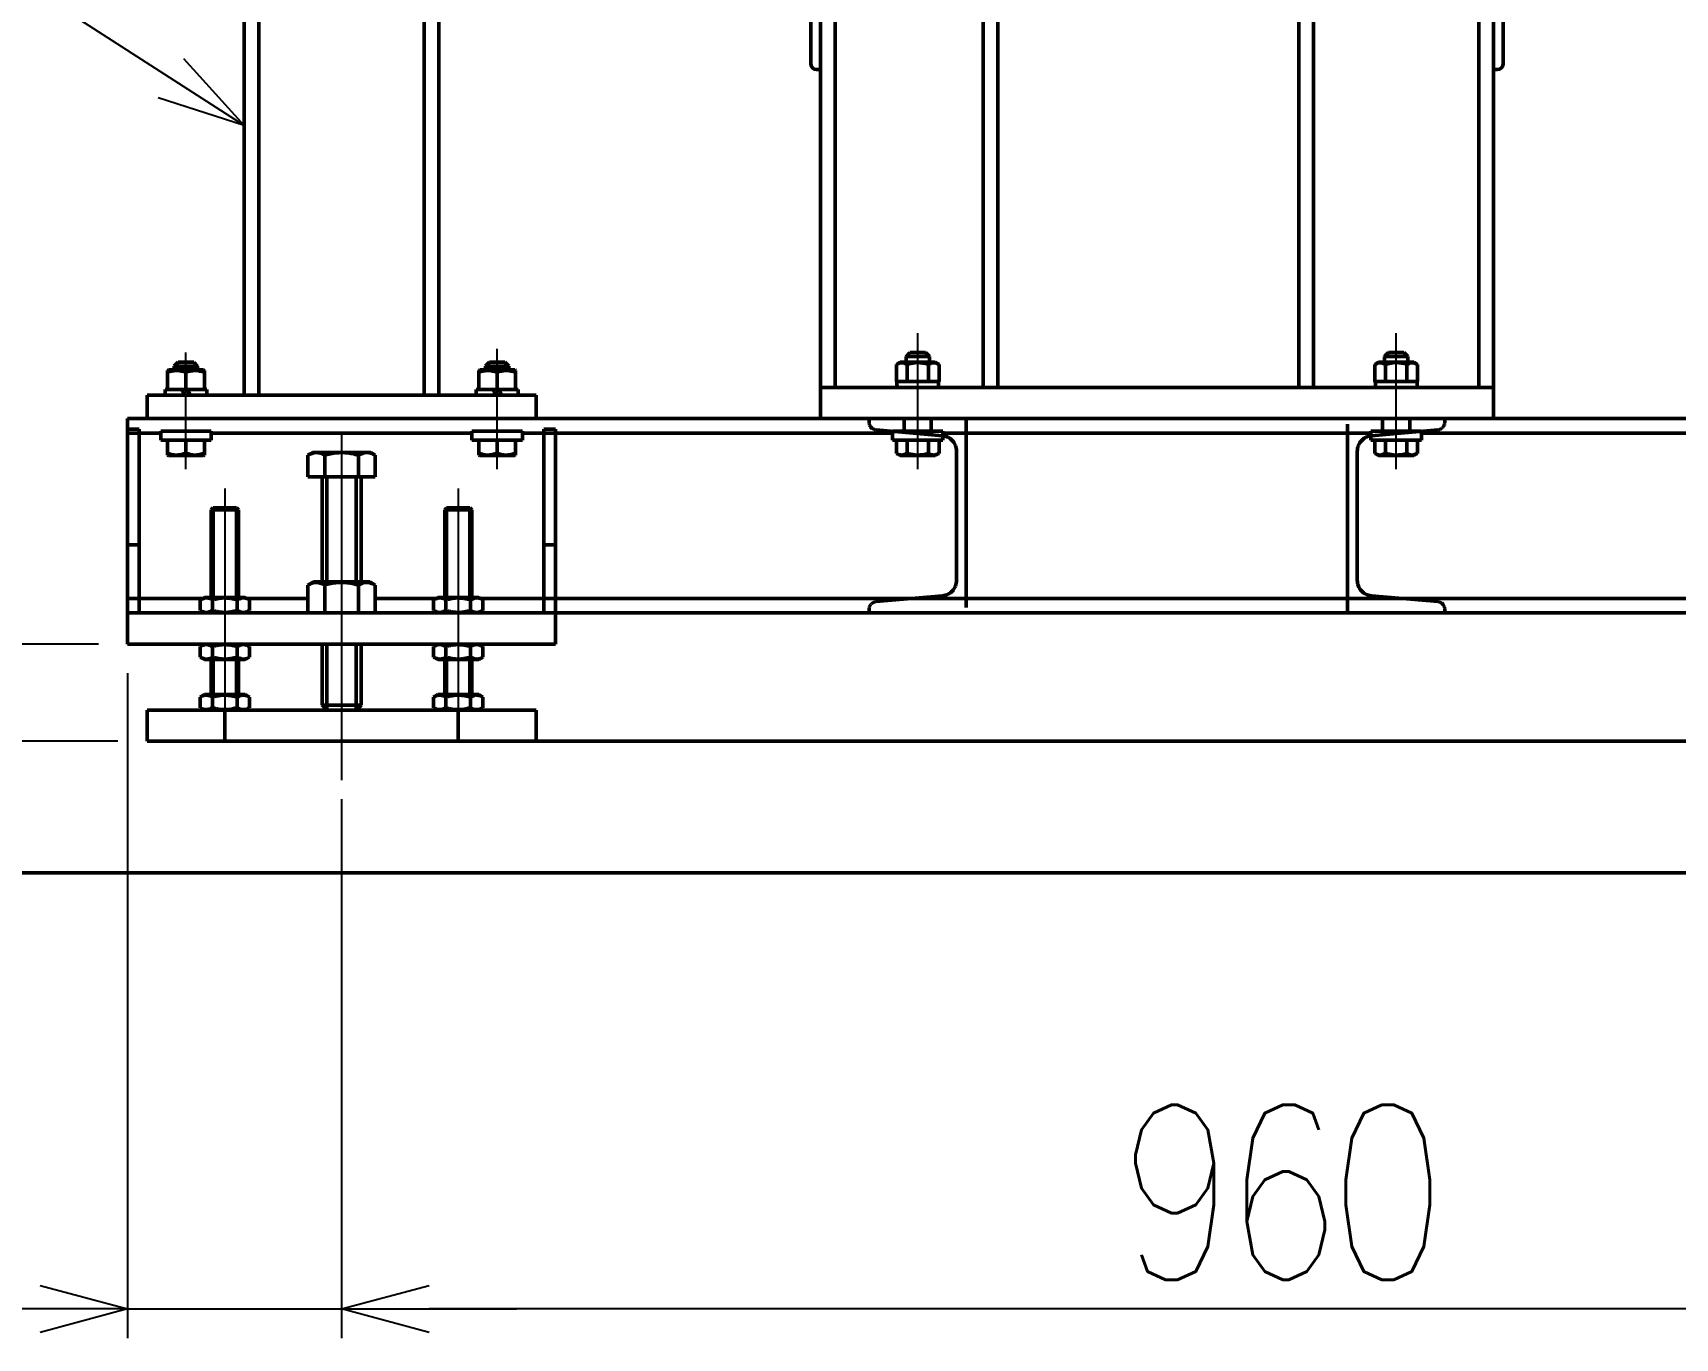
# Model space of a CAD drawing. Header units: millimetres. Extents: x -993 to 13147, y -7260 to 4342.
# Drawn here: x -49 to 796, y -357 to 314 of the extents above; entities that cross this region are included whole.
import ezdxf

# ---------------------------------------------------------------- set-up
doc = ezdxf.new("R2010")
doc.units = ezdxf.units.MM
doc.header["$LTSCALE"] = 7.649257
doc.linetypes.add('CENTER', pattern=[50.8, 31.75, -6.35, 6.35, -6.35])
doc.linetypes.add('DASHED', pattern=[19.05, 12.7, -6.35])
doc.layers.add('NoLayerName_001', color=7, linetype='Continuous')
doc.layers.add('NoLayerName_003', color=7, linetype='Continuous')
doc.styles.get("Standard").update_dxf_attribs({"font": 'txt', "bigfont": 'extfont2'})
doc.dimstyles.get("Standard").update_dxf_attribs({"dimtxt": 2.5, "dimasz": 2.5, "dimexe": 1.25, "dimexo": 0.625, "dimtad": 1, "dimzin": 0, "dimdsep": 46, "dimtxsty": 'Standard', "dimcen": 2.5, "dimadec": 0, "dimazin": 0, "dimtfac": 0.75, "dimtmove": 0, "dimatfit": 3, "dimfxl": 1, "dimarcsym": 0})

# ---------------------------------------------------------------- blocks, each defined once
blk = doc.blocks.new('_OPEN30')
at = {"color": 0, "linetype": 'ByBlock', "lineweight": -2}
for p, q in [((-1, 0.267949), (0, 0)), ((0, 0), (-1, -0.267949)), ((0, 0), (-1, 0))]:
    blk.add_line(p, q, dxfattribs=at)
blk = doc.blocks.new('*D1549')
at = {"layer": 'Defpoints', "color": 0}
for p in [(0, 0), (110, -64.82), (110, -341.96)]:
    blk.add_point(p, dxfattribs=at)
at = {"layer": 'NoLayerName_001', "color": 0, "linetype": 'Continuous', "lineweight": 25}
for p, q in [((0, -15), (0, -356.96)), ((110, -79.82), (110, -356.96)), ((0, -341.96), (-277.71, -341.96)), ((-45, -341.96), (-90, -341.96)), ((0, -341.96), (110, -341.96)), ((155, -341.96), (200, -341.96))]:
    blk.add_line(p, q, dxfattribs=at)
at = {"layer": 'NoLayerName_001', "color": 0, "lineweight": 25, "xscale": 45, "yscale": 45, "zscale": 45}
blk.add_blockref('_OPEN30', (0, -341.96), dxfattribs=at)
at = {"layer": 'NoLayerName_001', "color": 0, "lineweight": 25, "xscale": 45, "yscale": 45, "zscale": 45, "rotation": 180}
blk.add_blockref('_OPEN30', (110, -341.96), dxfattribs=at)
at = {"layer": 'NoLayerName_001', "color": 2, "lineweight": 50, "insert": (-183.86, -281.96), "char_height": 90, "attachment_point": 5}
blk.add_mtext('\\W0.8000;\\T0.8750;110', dxfattribs=at)
blk = doc.blocks.new('*D1550')
at = {"layer": 'Defpoints', "color": 0}
for p in [(110, -64.82), (1070, -70), (110, -341.96)]:
    blk.add_point(p, dxfattribs=at)
at = {"layer": 'NoLayerName_001', "color": 0, "linetype": 'Continuous', "lineweight": 25}
for p, q in [((110, -79.82), (110, -356.96)), ((1070, -85), (1070, -356.96)), ((1025, -341.96), (155, -341.96))]:
    blk.add_line(p, q, dxfattribs=at)
at = {"layer": 'NoLayerName_001', "color": 0, "lineweight": 25, "xscale": 45, "yscale": 45, "zscale": 45}
for p, rotation in [((110, -341.96), 180), ((1070, -341.96), 360)]:
    blk.add_blockref('_OPEN30', p, dxfattribs=dict(at, rotation=rotation))
at = {"layer": 'NoLayerName_001', "color": 2, "lineweight": 50, "insert": (590, -281.96), "char_height": 90, "attachment_point": 5}
blk.add_mtext('\\W0.8000;\\T0.8750;960', dxfattribs=at)
blk = doc.blocks.new('*D1554')
at = {"layer": 'Defpoints', "color": 0}
for p in [(-873.62, 1130), (-40, 1130), (-546.54, -50)]:
    blk.add_point(p, dxfattribs=at)
at = {"layer": 'NoLayerName_001', "color": 0, "linetype": 'Continuous', "lineweight": 25}
for p, q in [((-55, 1130), (-888.62, 1130)), ((-873.62, -5), (-873.62, 1085)), ((-561.54, -50), (-888.62, -50))]:
    blk.add_line(p, q, dxfattribs=at)
at = {"layer": 'NoLayerName_001', "color": 0, "lineweight": 25, "xscale": 45, "yscale": 45, "zscale": 45}
for p, rotation in [((-873.62, 1130), 90), ((-873.62, -50), 270)]:
    blk.add_blockref('_OPEN30', p, dxfattribs=dict(at, rotation=rotation))
at = {"layer": 'NoLayerName_001', "color": 2, "lineweight": 50, "insert": (-933.62, 540), "char_height": 90, "attachment_point": 5, "rotation": 90}
blk.add_mtext('\\W0.8000;\\T0.8750;1180', dxfattribs=at)
blk = doc.blocks.new('*D1555')
at = {"layer": 'Defpoints', "color": 0}
for p in [(-684.25, 992.51), (-4.7, 992.51), (-619.79, 0)]:
    blk.add_point(p, dxfattribs=at)
at = {"layer": 'NoLayerName_001', "color": 0, "linetype": 'Continuous', "lineweight": 25}
for p, q in [((-19.7, 992.51), (-699.25, 992.51)), ((-684.25, 45), (-684.25, 947.51))]:
    blk.add_line(p, q, dxfattribs=at)
at = {"layer": 'NoLayerName_001', "color": 0, "lineweight": 25, "xscale": 45, "yscale": 45, "zscale": 45}
for p, rotation in [((-684.25, 992.51), 90), ((-684.25, 0), 270)]:
    blk.add_blockref('_OPEN30', p, dxfattribs=dict(at, rotation=rotation))
at = {"layer": 'NoLayerName_001', "color": 2, "lineweight": 50, "insert": (-744.25, 496.26), "char_height": 90, "attachment_point": 5, "rotation": 90}
blk.add_mtext('\\W0.8000;\\T0.8750;992.5', dxfattribs=at)
blk = doc.blocks.new('*D1556')
at = {"layer": 'Defpoints', "color": 0}
for p in [(-684.25, 0), (0, 0), (10, -50)]:
    blk.add_point(p, dxfattribs=at)
at = {"layer": 'NoLayerName_001', "color": 0, "linetype": 'Continuous', "lineweight": 25}
for p, q in [((-684.25, 45), (-684.25, 90)), ((-15, 0), (-699.25, 0)), ((-684.25, -50), (-684.25, 0)), ((-5, -50), (-699.25, -50)), ((-684.25, -50), (-684.25, -278)), ((-684.25, -95), (-684.25, -140))]:
    blk.add_line(p, q, dxfattribs=at)
at = {"layer": 'NoLayerName_001', "color": 0, "lineweight": 25, "xscale": 45, "yscale": 45, "zscale": 45}
for p, rotation in [((-684.25, 0), 270), ((-684.25, -50), 90)]:
    blk.add_blockref('_OPEN30', p, dxfattribs=dict(at, rotation=rotation))
at = {"layer": 'NoLayerName_001', "color": 2, "lineweight": 50, "insert": (-744.25, -209), "char_height": 90, "attachment_point": 5, "rotation": 90}
blk.add_mtext('\\W0.8000;\\T0.8750;50', dxfattribs=at)
blk = doc.blocks.new('JZB_0142')
at = {"layer": 'NoLayerName_001', "color": 7, "linetype": 'Continuous', "lineweight": 50}
for p, q in [((100, 667.5), (100, 12)), ((107.5, 667.5), (107.5, 12)), ((192.5, 667.5), (192.5, 12)), ((200, 667.5), (200, 12)), ((50, 12), (250, 12)), ((50, 0), (50, 12)), ((250, 0), (250, 12))]:
    blk.add_line(p, q, dxfattribs=at)
blk = doc.blocks.new('JZB_0254')
at = {"layer": 'NoLayerName_001', "color": 7, "linetype": 'Continuous', "lineweight": 50}
for p, q in [((6.97, 53), (4.97, 51)), ((16.97, 51), (4.97, 51)), ((4.97, 51), (4.97, 48.08)), ((6.97, 53), (14.97, 53)), ((16.97, 51), (14.97, 53)), ((16.97, 48.08), (16.97, 51)), ((0, 8), (0, 1.14)), ((0, 1.14), (1.97, 0)), ((5.48, 8), (5.48, 1.14)), ((16.45, 8), (16.45, 1.14)), ((19.97, 0), (21.94, 1.14)), ((21.94, 8), (21.94, 1.14)), ((1.97, 0), (19.97, 0))]:
    blk.add_line(p, q, dxfattribs=at)
for points, start_tangent, end_tangent in [([(5.48, 1.14), (2.55, 0.29), (0, 1.14)], (-0.961124, -0.276117), (-0.949268, 0.314468)), ([(16.45, 1.14), (15.04, 0.77), (9.45, 0.36), (5.48, 1.14)], (-0.968088, -0.250611), (-0.98126, 0.192686)), ([(21.94, 1.14), (19, 0.29), (16.45, 1.14)], (-0.961124, -0.276117), (-0.949268, 0.314468))]:
    blk.add_spline(points, degree=3, dxfattribs=dict(at, start_tangent=start_tangent, end_tangent=end_tangent))
blk = doc.blocks.new('JZB_0255')
at = {"layer": 'NoLayerName_001', "color": 7, "linetype": 'Continuous', "lineweight": 50}
blk.add_line((21.47, 0), (21.47, 3), dxfattribs=at)
for centre, start_param, end_param in [((10.72, 4.58), 1.642337, 1.779908), ((10.72, -1.58), 1.430805, 1.499256)]:
    blk.add_ellipse(centre, major_axis=(0, 22.04), ratio=0.487733, start_param=start_param, end_param=end_param, dxfattribs=at)
blk = doc.blocks.new('JZB_0256')
at = {"layer": 'NoLayerName_001', "color": 7, "linetype": 'Continuous', "lineweight": 50}
blk.add_line((21.47, 0), (21.47, 3), dxfattribs=at)
for centre, start_param, end_param in [((10.72, 4.58), 1.642337, 1.779908), ((10.72, -1.58), 1.430805, 1.499256)]:
    blk.add_ellipse(centre, major_axis=(0, 22.04), ratio=0.487733, start_param=start_param, end_param=end_param, dxfattribs=at)
blk = doc.blocks.new('JZB_0257')
at = {"layer": 'NoLayerName_001', "color": 7, "linetype": 'Continuous', "lineweight": 50}
for p, q in [((6.97, 53), (4.97, 51)), ((16.97, 51), (4.97, 51)), ((4.97, 51), (4.97, 48.08)), ((6.97, 53), (14.97, 53)), ((16.97, 51), (14.97, 53)), ((16.97, 48.08), (16.97, 51)), ((0, 8), (0, 1.14)), ((0, 1.14), (1.97, 0)), ((5.48, 8), (5.48, 1.14)), ((16.45, 8), (16.45, 1.14)), ((19.97, 0), (21.94, 1.14)), ((21.94, 8), (21.94, 1.14)), ((1.97, 0), (19.97, 0))]:
    blk.add_line(p, q, dxfattribs=at)
for points, start_tangent, end_tangent in [([(5.48, 1.14), (2.55, 0.29), (0, 1.14)], (-0.961124, -0.276117), (-0.949268, 0.314468)), ([(16.45, 1.14), (15.04, 0.77), (9.45, 0.36), (5.48, 1.14)], (-0.968088, -0.250611), (-0.98126, 0.192686)), ([(21.94, 1.14), (19, 0.29), (16.45, 1.14)], (-0.961124, -0.276117), (-0.949268, 0.314468))]:
    blk.add_spline(points, degree=3, dxfattribs=dict(at, start_tangent=start_tangent, end_tangent=end_tangent))
blk = doc.blocks.new('JZB_0258')
at = {"layer": 'NoLayerName_001', "color": 7, "linetype": 'Continuous', "lineweight": 50}
for p, q in [((5.5, 48), (3.5, 46)), ((3.5, 46), (15.5, 46)), ((3.5, 46), (3.5, 44.08)), ((5.5, 48), (13.5, 48)), ((15.5, 46), (13.5, 48)), ((15.5, 44.08), (15.5, 46)), ((0, 0.29), (0, 8)), ((0, 0.29), (0.5, 0)), ((9.5, 8), (9.5, 1.14)), ((18.5, 0), (19, 0.29)), ((19, 8), (19, 0.29)), ((18.5, 0), (0.5, 0))]:
    blk.add_line(p, q, dxfattribs=at)
at = {"layer": 'NoLayerName_001', "color": 7, "linetype": 'Continuous', "lineweight": 50, "start_tangent": (-0.986522, -0.163629), "end_tangent": (-0.982197, 0.187856)}
for points in [[(9.5, 1.14), (4.41, 0.29), (0, 1.14)], [(19, 1.14), (13.91, 0.29), (9.5, 1.14)]]:
    blk.add_spline(points, degree=3, dxfattribs=at)
blk = doc.blocks.new('JZB_0259')
at = {"layer": 'NoLayerName_001', "color": 7, "linetype": 'Continuous', "lineweight": 50}
for p, q in [((0, 3), (0, 0)), ((0, 3), (1.25, 3)), ((9.98, 0), (8.52, 3)), ((11.52, 3), (12.98, 0)), ((20.25, 3), (21.5, 3)), ((21.5, 0), (21.5, 3))]:
    blk.add_line(p, q, dxfattribs=at)
blk = doc.blocks.new('JZB_0260')
at = {"layer": 'NoLayerName_001', "color": 7, "linetype": 'Continuous', "lineweight": 50}
for p, q in [((0.5, 10), (0, 9.71)), ((0, 9.71), (0, 0)), ((0.5, 10), (18.5, 10)), ((9.5, 0), (9.5, 8.86)), ((19, 9.71), (18.5, 10)), ((19, 9.71), (19, 0)), ((0, 0), (19, 0))]:
    blk.add_line(p, q, dxfattribs=at)
at = {"layer": 'NoLayerName_001', "color": 7, "linetype": 'Continuous', "lineweight": 50, "start_tangent": (-0.986522, 0.163629), "end_tangent": (-0.982197, -0.187856)}
for points in [[(9.5, 8.86), (4.41, 9.71), (0, 8.86)], [(19, 8.86), (13.91, 9.71), (9.5, 8.86)]]:
    blk.add_spline(points, degree=3, dxfattribs=at)
blk = doc.blocks.new('JZB_0261')
at = {"layer": 'NoLayerName_001', "color": 7, "linetype": 'Continuous', "lineweight": 50}
for p, q in [((0.5, 10), (0, 9.71)), ((0, 9.71), (0, 0)), ((0.5, 10), (18.5, 10)), ((9.5, 0), (9.5, 8.86)), ((19, 9.71), (18.5, 10)), ((19, 0), (19, 9.71)), ((0, 0), (19, 0))]:
    blk.add_line(p, q, dxfattribs=at)
at = {"layer": 'NoLayerName_001', "color": 7, "linetype": 'Continuous', "lineweight": 50, "start_tangent": (-0.986522, 0.163629), "end_tangent": (-0.982197, -0.187856)}
for points in [[(9.5, 8.86), (4.41, 9.71), (0, 8.86)], [(19, 8.86), (13.91, 9.71), (9.5, 8.86)]]:
    blk.add_spline(points, degree=3, dxfattribs=at)
blk = doc.blocks.new('JZB_0262')
at = {"layer": 'NoLayerName_001', "color": 7, "linetype": 'Continuous', "lineweight": 50}
for p, q in [((5.5, 48), (3.5, 46)), ((3.5, 46), (15.5, 46)), ((3.5, 46), (3.5, 44.08)), ((5.5, 48), (13.5, 48)), ((15.5, 46), (13.5, 48)), ((15.5, 44.08), (15.5, 46)), ((0, 8), (0, 0.29)), ((0, 0.29), (0.5, 0)), ((9.5, 8), (9.5, 1.14)), ((18.5, 0), (19, 0.29)), ((19, 8), (19, 0.29)), ((18.5, 0), (0.5, 0))]:
    blk.add_line(p, q, dxfattribs=at)
at = {"layer": 'NoLayerName_001', "color": 7, "linetype": 'Continuous', "lineweight": 50, "start_tangent": (-0.986522, -0.163629), "end_tangent": (-0.982197, 0.187856)}
for points in [[(9.5, 1.14), (4.41, 0.29), (0, 1.14)], [(19, 1.14), (13.91, 0.29), (9.5, 1.14)]]:
    blk.add_spline(points, degree=3, dxfattribs=at)
blk = doc.blocks.new('JZB_0263')
at = {"layer": 'NoLayerName_001', "color": 7, "linetype": 'Continuous', "lineweight": 50}
for p, q in [((0, 3), (0, 0)), ((0, 3), (1.25, 3)), ((9.98, 0), (8.52, 3)), ((11.52, 3), (12.98, 0)), ((20.25, 3), (21.5, 3)), ((21.5, 0), (21.5, 3))]:
    blk.add_line(p, q, dxfattribs=at)
blk = doc.blocks.new('JZB_0270')
at = {"layer": 'NoLayerName_001', "color": 7, "linetype": 'Continuous', "lineweight": 50}
for p, q in [((1.97, 10), (0, 8.86)), ((0, 0), (0, 8.86)), ((1.97, 10), (19.97, 10)), ((5.48, 0), (5.48, 8.86)), ((16.45, 0), (16.45, 8.86)), ((21.94, 8.86), (19.97, 10)), ((21.94, 0), (21.94, 8.86)), ((0, 0), (21.94, 0))]:
    blk.add_line(p, q, dxfattribs=at)
for points, start_tangent, end_tangent in [([(5.48, 8.86), (2.55, 9.71), (0, 8.86)], (-0.961124, 0.276117), (-0.949268, -0.314468)), ([(16.45, 8.86), (15.04, 9.23), (9.45, 9.64), (5.48, 8.86)], (-0.968088, 0.250611), (-0.98126, -0.192686)), ([(21.94, 8.86), (19, 9.71), (16.45, 8.86)], (-0.961124, 0.276117), (-0.949268, -0.314468))]:
    blk.add_spline(points, degree=3, dxfattribs=dict(at, start_tangent=start_tangent, end_tangent=end_tangent))
blk = doc.blocks.new('JZB_0271')
at = {"layer": 'NoLayerName_001', "color": 7, "linetype": 'Continuous', "lineweight": 50}
for p, q in [((1.97, 10), (0, 8.86)), ((0, 0), (0, 8.86)), ((1.97, 10), (19.97, 10)), ((5.48, 0), (5.48, 8.86)), ((16.45, 0), (16.45, 8.86)), ((21.94, 8.86), (19.97, 10)), ((21.94, 0), (21.94, 8.86)), ((0, 0), (21.94, 0))]:
    blk.add_line(p, q, dxfattribs=at)
for points, start_tangent, end_tangent in [([(5.48, 8.86), (2.55, 9.71), (0, 8.86)], (-0.961124, 0.276117), (-0.949268, -0.314468)), ([(16.45, 8.86), (15.04, 9.23), (9.45, 9.64), (5.48, 8.86)], (-0.968088, 0.250611), (-0.98126, -0.192686)), ([(21.94, 8.86), (19, 9.71), (16.45, 8.86)], (-0.961124, 0.276117), (-0.949268, -0.314468))]:
    blk.add_spline(points, degree=3, dxfattribs=dict(at, start_tangent=start_tangent, end_tangent=end_tangent))
blk = doc.blocks.new('JZB_0272')
at = {"layer": 'NoLayerName_001', "color": 7, "linetype": 'Continuous', "lineweight": 50}
for p, q in [((26, 269.5), (10, 269.5)), ((10, 227.5), (10, 269.5)), ((26, 269.5), (26, 229.5)), ((10, 259.5), (26, 259.5)), ((456, 245.5), (26, 245.5)), ((456, 245.5), (456, 227.5)), ((10, 229.5), (456, 229.5)), ((60, 0), (60, 229.5)), ((67.5, 16), (67.5, 229.5)), ((143.67, 229.5), (143.67, 16)), ((151.17, 229.5), (151.17, 16)), ((306, 229.5), (306, 16)), ((313.5, 229.5), (313.5, 16)), ((398.5, 16), (398.5, 229.5)), ((406, 0), (406, 229.5)), ((48.5, 224.5), (13, 224.5)), ((453, 224.5), (417.5, 224.5)), ((55, 182.5), (55, 218)), ((411, 218), (411, 182.5)), ((60, 179.5), (58, 179.5)), ((408, 179.5), (406, 179.5)), ((406, 16), (60, 16))]:
    blk.add_line(p, q, dxfattribs=at)
for centre, radius, start, end in [((13, 227.5), 3, 180, 270), ((48.5, 218), 6.5, 0, 90), ((417.5, 218), 6.5, 90, 180), ((453, 227.5), 3, 270, 0), ((58, 182.5), 3, 180, 270), ((408, 182.5), 3, 270, 0)]:
    blk.add_arc(centre, radius, start, end, dxfattribs=at)
at = {"layer": 'NoLayerName_003', "color": 7, "linetype": 'Continuous', "lineweight": 50}
for p, q in [((0.29, 263), (0, 262.5)), ((0, 262.5), (0, 244.5)), ((0.29, 263), (10, 263)), ((10, 253.5), (1.14, 253.5)), ((0, 244.5), (0.29, 244)), ((0.29, 244), (10, 244))]:
    blk.add_line(p, q, dxfattribs=at)
at = {"layer": 'NoLayerName_003', "color": 7, "linetype": 'Continuous', "lineweight": 50, "start_tangent": (-0.163629, 0.986522), "end_tangent": (0.187856, 0.982197)}
for points in [[(1.14, 253.5), (0.29, 258.59), (1.14, 263)], [(1.14, 244), (0.29, 249.09), (1.14, 253.5)]]:
    blk.add_spline(points, degree=3, dxfattribs=at)
blk = doc.blocks.new('JZB_0273')
at = {"layer": 'NoLayerName_001', "color": 7, "linetype": 'Continuous', "lineweight": 50}
for p, q in [((0, 0), (0, 16)), ((200, 16), (0, 16)), ((40, 16), (40, 0)), ((160, 0), (160, 16)), ((200, 16), (200, 0)), ((200, 0), (0, 0))]:
    blk.add_line(p, q, dxfattribs=at)
blk = doc.blocks.new('JZB_0275')
at = {"layer": 'NoLayerName_001', "color": 7, "linetype": 'Continuous', "lineweight": 50}
for p, q in [((26, 4.5), (0, 4.5)), ((0, 4.5), (0, 0)), ((26, 4.5), (26, 0)), ((26, 0), (0, 0))]:
    blk.add_line(p, q, dxfattribs=at)
blk = doc.blocks.new('JZB_0276')
at = {"layer": 'NoLayerName_001', "color": 7, "linetype": 'Continuous', "lineweight": 50}
for p, q in [((26, 4.5), (0, 4.5)), ((0, 4.5), (0, 0)), ((26, 4.5), (26, 0)), ((26, 0), (0, 0))]:
    blk.add_line(p, q, dxfattribs=at)
blk = doc.blocks.new('JZB_0277')
at = {"layer": 'NoLayerName_001', "color": 7, "linetype": 'Continuous', "lineweight": 50}
for p, q in [((26, 4.5), (0, 4.5)), ((0, 4.5), (0, 0)), ((26, 4.5), (26, 0)), ((26, 0), (0, 0))]:
    blk.add_line(p, q, dxfattribs=at)
blk = doc.blocks.new('JZB_0278')
at = {"layer": 'NoLayerName_001', "color": 7, "linetype": 'Continuous', "lineweight": 50}
for p, q in [((26, 4.5), (0, 4.5)), ((0, 4.5), (0, 0)), ((26, 4.5), (26, 0)), ((26, 0), (0, 0))]:
    blk.add_line(p, q, dxfattribs=at)
blk = doc.blocks.new('JZB_0330')
at = {"layer": 'NoLayerName_001', "color": 4, "linetype": 'CENTER', "lineweight": 25}
blk.add_line((17.32, 178.5), (17.32, 0), dxfattribs=at)
at = {"layer": 'NoLayerName_001', "color": 7, "linetype": 'Continuous', "lineweight": 50}
for p, q in [((2.32, 168.5), (0, 167.16)), ((0, 167.16), (0, 156)), ((2.32, 168.5), (32.32, 168.5)), ((8.66, 167.16), (8.66, 156)), ((25.98, 167.16), (25.98, 156)), ((34.64, 167.16), (32.32, 168.5)), ((34.64, 167.16), (34.64, 156)), ((0, 156), (34.64, 156)), ((7.32, 156), (7.32, 102)), ((27.32, 102), (27.32, 156)), ((7.32, 70), (7.32, 38.5)), ((27.32, 38.5), (27.32, 70)), ((7.32, 38.5), (9.82, 36)), ((7.32, 38.5), (27.32, 38.5)), ((24.82, 36), (27.32, 38.5))]:
    blk.add_line(p, q, dxfattribs=at)
at = {"layer": 'NoLayerName_001', "color": 3, "linetype": 'Continuous', "lineweight": 50}
for p, q in [((9.82, 156), (9.82, 102)), ((24.82, 102), (24.82, 156)), ((9.82, 70), (9.82, 36)), ((24.82, 36), (24.82, 70))]:
    blk.add_line(p, q, dxfattribs=at)
at = {"layer": 'NoLayerName_001', "color": 7, "linetype": 'Continuous', "lineweight": 50}
for points, start_tangent, end_tangent in [([(4.33, 168.5), (4.02, 168.49), (3.01, 168.37), (2.01, 168.09), (1, 167.68), (0, 167.16)], (-0.999719, -0.023692), (-0.885564, -0.464518)), ([(8.66, 167.16), (7.61, 167.71), (6.54, 168.13), (5.44, 168.41), (4.33, 168.5)], (-0.886713, 0.462321), (-0.996369, 0.085135)), ([(17.32, 168.5), (14.08, 168.3), (10.85, 167.73), (8.66, 167.16)], (-0.99811, -0.061451), (-0.967923, -0.251248)), ([(25.98, 167.16), (22.87, 167.93), (19.68, 168.39), (17.32, 168.5)], (-0.970984, 0.239145), (-0.998985, 0.045034)), ([(30.31, 168.5), (30, 168.49), (28.99, 168.37), (27.99, 168.09), (26.98, 167.68), (25.98, 167.16)], (-0.999719, -0.023692), (-0.885564, -0.464518)), ([(34.64, 167.16), (33.59, 167.71), (32.52, 168.13), (31.42, 168.41), (30.31, 168.5)], (-0.886713, 0.462321), (-0.996369, 0.085135))]:
    blk.add_spline(points, degree=3, dxfattribs=dict(at, start_tangent=start_tangent, end_tangent=end_tangent))
blk = doc.blocks.new('JZB_0331')
at = {"layer": 'NoLayerName_001', "color": 7, "linetype": 'Continuous', "lineweight": 50}
for p, q in [((2.2, 8), (0, 6.73)), ((0, 1.27), (0, 6.73)), ((0, 1.27), (2.2, 0)), ((2.2, 0), (23.2, 0)), ((6.35, 1.27), (6.35, 6.73)), ((19.05, 1.27), (19.05, 6.73)), ((25.4, 6.73), (23.2, 8)), ((23.2, 0), (25.4, 1.27)), ((25.4, 1.27), (25.4, 6.73))]:
    blk.add_line(p, q, dxfattribs=at)
for points, start_tangent, end_tangent in [([(6.35, 6.73), (5.53, 7.16), (4.69, 7.48), (3.82, 7.67), (2.95, 7.71), (1.47, 7.41), (0, 6.73)], (-0.888205, 0.459446), (-0.906686, -0.421806)), ([(0, 1.27), (0.83, 0.84), (1.66, 0.52), (2.53, 0.33), (3.4, 0.29), (4.88, 0.59), (6.35, 1.27)], (0.888205, -0.459446), (0.906686, 0.421806)), ([(19.05, 6.73), (16.79, 7.29), (14.46, 7.63), (12.85, 7.71), (11.25, 7.66), (9.61, 7.46), (7.99, 7.15), (6.35, 6.73)], (-0.970928, 0.239374), (-0.968065, -0.250698)), ([(6.35, 1.27), (7.99, 0.85), (9.57, 0.54), (11.16, 0.35), (12.81, 0.29), (14.46, 0.37), (16.76, 0.71), (19.05, 1.27)], (0.968065, -0.250698), (0.971023, 0.238988)), ([(25.4, 6.73), (24.58, 7.16), (23.74, 7.48), (22.87, 7.67), (22, 7.71), (20.53, 7.41), (19.05, 6.73)], (-0.888205, 0.459446), (-0.906686, -0.421806)), ([(19.05, 1.27), (19.88, 0.84), (20.72, 0.52), (21.58, 0.33), (22.45, 0.29), (23.93, 0.59), (25.4, 1.27)], (0.888205, -0.459446), (0.906686, 0.421806))]:
    blk.add_spline(points, degree=3, dxfattribs=dict(at, start_tangent=start_tangent, end_tangent=end_tangent))
blk = doc.blocks.new('JZB_0332')
at = {"layer": 'NoLayerName_001', "color": 7, "linetype": 'Continuous', "lineweight": 50}
for p, q in [((2.2, 8), (0, 6.73)), ((0, 1.27), (0, 6.73)), ((0, 1.27), (2.2, 0)), ((2.2, 0), (23.2, 0)), ((6.35, 1.27), (6.35, 6.73)), ((19.05, 1.27), (19.05, 6.73)), ((25.4, 6.73), (23.2, 8)), ((23.2, 0), (25.4, 1.27)), ((25.4, 1.27), (25.4, 6.73))]:
    blk.add_line(p, q, dxfattribs=at)
for points, start_tangent, end_tangent in [([(6.35, 6.73), (5.53, 7.16), (4.69, 7.48), (3.82, 7.67), (2.95, 7.71), (1.47, 7.41), (0, 6.73)], (-0.888205, 0.459446), (-0.906686, -0.421806)), ([(0, 1.27), (0.83, 0.84), (1.66, 0.52), (2.53, 0.33), (3.4, 0.29), (4.88, 0.59), (6.35, 1.27)], (0.888205, -0.459446), (0.906686, 0.421806)), ([(19.05, 6.73), (16.79, 7.29), (14.46, 7.63), (12.85, 7.71), (11.25, 7.66), (9.61, 7.46), (7.99, 7.15), (6.35, 6.73)], (-0.970928, 0.239374), (-0.968065, -0.250698)), ([(6.35, 1.27), (7.99, 0.85), (9.57, 0.54), (11.16, 0.35), (12.81, 0.29), (14.46, 0.37), (16.76, 0.71), (19.05, 1.27)], (0.968065, -0.250698), (0.971023, 0.238988)), ([(25.4, 6.73), (24.58, 7.16), (23.74, 7.48), (22.87, 7.67), (22, 7.71), (20.53, 7.41), (19.05, 6.73)], (-0.888205, 0.459446), (-0.906686, -0.421806)), ([(19.05, 1.27), (19.88, 0.84), (20.72, 0.52), (21.58, 0.33), (22.45, 0.29), (23.93, 0.59), (25.4, 1.27)], (0.888205, -0.459446), (0.906686, 0.421806))]:
    blk.add_spline(points, degree=3, dxfattribs=dict(at, start_tangent=start_tangent, end_tangent=end_tangent))
blk = doc.blocks.new('JZB_0333')
at = {"layer": 'NoLayerName_001', "color": 7, "linetype": 'Continuous', "lineweight": 50}
for p, q in [((2.2, 8), (0, 6.73)), ((0, 6.73), (0, 1.27)), ((0, 1.27), (2.2, 0)), ((23.2, 8), (2.2, 8)), ((6.35, 6.73), (6.35, 1.27)), ((19.05, 6.73), (19.05, 1.27)), ((25.4, 6.73), (23.2, 8)), ((23.2, 0), (25.4, 1.27)), ((25.4, 6.73), (25.4, 1.27))]:
    blk.add_line(p, q, dxfattribs=at)
for points, start_tangent, end_tangent in [([(0, 6.73), (0.83, 7.16), (1.66, 7.48), (2.53, 7.67), (3.4, 7.71), (4.88, 7.41), (6.35, 6.73)], (0.888205, 0.459446), (0.906686, -0.421806)), ([(6.35, 1.27), (5.53, 0.84), (4.69, 0.52), (3.82, 0.33), (2.95, 0.29), (1.47, 0.59), (0, 1.27)], (-0.888205, -0.459446), (-0.906686, 0.421806)), ([(6.35, 6.73), (7.99, 7.15), (9.57, 7.46), (11.16, 7.65), (12.81, 7.71), (14.46, 7.63), (16.76, 7.29), (19.05, 6.73)], (0.968065, 0.250698), (0.971023, -0.238988)), ([(19.05, 1.27), (16.79, 0.71), (14.46, 0.37), (12.85, 0.29), (11.25, 0.34), (9.61, 0.54), (7.99, 0.85), (6.35, 1.27)], (-0.970928, -0.239374), (-0.968065, 0.250698)), ([(19.05, 6.73), (19.88, 7.16), (20.72, 7.48), (21.58, 7.67), (22.45, 7.71), (23.93, 7.41), (25.4, 6.73)], (0.888205, 0.459446), (0.906686, -0.421806)), ([(25.4, 1.27), (24.58, 0.84), (23.74, 0.52), (22.87, 0.33), (22, 0.29), (20.53, 0.59), (19.05, 1.27)], (-0.888205, -0.459446), (-0.906686, 0.421806))]:
    blk.add_spline(points, degree=3, dxfattribs=dict(at, start_tangent=start_tangent, end_tangent=end_tangent))
blk = doc.blocks.new('JZB_0334')
at = {"layer": 'NoLayerName_001', "color": 7, "linetype": 'Continuous', "lineweight": 50}
for p, q in [((2.2, 8), (0, 6.73)), ((0, 1.27), (0, 6.73)), ((0, 1.27), (2.2, 0)), ((2.2, 8), (23.2, 8)), ((6.35, 1.27), (6.35, 6.73)), ((19.05, 1.27), (19.05, 6.73)), ((25.4, 6.73), (23.2, 8)), ((23.2, 0), (25.4, 1.27)), ((25.4, 1.27), (25.4, 6.73))]:
    blk.add_line(p, q, dxfattribs=at)
for points, start_tangent, end_tangent in [([(0, 6.73), (0.83, 7.16), (1.66, 7.48), (2.53, 7.67), (3.4, 7.71), (4.88, 7.41), (6.35, 6.73)], (0.888205, 0.459446), (0.906686, -0.421806)), ([(6.35, 1.27), (5.53, 0.84), (4.69, 0.52), (3.82, 0.33), (2.95, 0.29), (1.47, 0.59), (0, 1.27)], (-0.888205, -0.459446), (-0.906686, 0.421806)), ([(6.35, 6.73), (7.99, 7.15), (9.57, 7.46), (11.16, 7.65), (12.81, 7.71), (14.46, 7.63), (16.76, 7.29), (19.05, 6.73)], (0.968065, 0.250698), (0.971023, -0.238988)), ([(19.05, 1.27), (16.79, 0.71), (14.46, 0.37), (12.85, 0.29), (11.25, 0.34), (9.61, 0.54), (7.99, 0.85), (6.35, 1.27)], (-0.970928, -0.239374), (-0.968065, 0.250698)), ([(19.05, 6.73), (19.88, 7.16), (20.72, 7.48), (21.58, 7.67), (22.45, 7.71), (23.93, 7.41), (25.4, 6.73)], (0.888205, 0.459446), (0.906686, -0.421806)), ([(25.4, 1.27), (24.58, 0.84), (23.74, 0.52), (22.87, 0.33), (22, 0.29), (20.53, 0.59), (19.05, 1.27)], (-0.888205, -0.459446), (-0.906686, 0.421806))]:
    blk.add_spline(points, degree=3, dxfattribs=dict(at, start_tangent=start_tangent, end_tangent=end_tangent))
blk = doc.blocks.new('JZB_0335')
at = {"layer": 'NoLayerName_001', "color": 7, "linetype": 'Continuous', "lineweight": 50}
for p, q in [((2.2, 8), (0, 6.73)), ((0, 6.73), (0, 1.27)), ((0, 1.27), (2.2, 0)), ((23.2, 8), (2.2, 8)), ((6.35, 6.73), (6.35, 1.27)), ((19.05, 6.73), (19.05, 1.27)), ((25.4, 6.73), (23.2, 8)), ((23.2, 0), (25.4, 1.27)), ((25.4, 6.73), (25.4, 1.27))]:
    blk.add_line(p, q, dxfattribs=at)
for points, start_tangent, end_tangent in [([(0, 6.73), (0.83, 7.16), (1.66, 7.48), (2.53, 7.67), (3.4, 7.71), (4.88, 7.41), (6.35, 6.73)], (0.888205, 0.459446), (0.906686, -0.421806)), ([(6.35, 1.27), (5.53, 0.84), (4.69, 0.52), (3.82, 0.33), (2.95, 0.29), (1.47, 0.59), (0, 1.27)], (-0.888205, -0.459446), (-0.906686, 0.421806)), ([(6.35, 6.73), (7.99, 7.15), (9.57, 7.46), (11.16, 7.65), (12.81, 7.71), (14.46, 7.63), (16.76, 7.29), (19.05, 6.73)], (0.968065, 0.250698), (0.971023, -0.238988)), ([(19.05, 1.27), (16.79, 0.71), (14.46, 0.37), (12.85, 0.29), (11.25, 0.34), (9.61, 0.54), (7.99, 0.85), (6.35, 1.27)], (-0.970928, -0.239374), (-0.968065, 0.250698)), ([(19.05, 6.73), (19.88, 7.16), (20.72, 7.48), (21.58, 7.67), (22.45, 7.71), (23.93, 7.41), (25.4, 6.73)], (0.888205, 0.459446), (0.906686, -0.421806)), ([(25.4, 1.27), (24.58, 0.84), (23.74, 0.52), (22.87, 0.33), (22, 0.29), (20.53, 0.59), (19.05, 1.27)], (-0.888205, -0.459446), (-0.906686, 0.421806))]:
    blk.add_spline(points, degree=3, dxfattribs=dict(at, start_tangent=start_tangent, end_tangent=end_tangent))
blk = doc.blocks.new('JZB_0336')
at = {"layer": 'NoLayerName_001', "color": 7, "linetype": 'Continuous', "lineweight": 50}
for p, q in [((2.2, 8), (0, 6.73)), ((0, 1.27), (0, 6.73)), ((0, 1.27), (2.2, 0)), ((2.2, 8), (23.2, 8)), ((6.35, 1.27), (6.35, 6.73)), ((19.05, 1.27), (19.05, 6.73)), ((25.4, 6.73), (23.2, 8)), ((23.2, 0), (25.4, 1.27)), ((25.4, 1.27), (25.4, 6.73))]:
    blk.add_line(p, q, dxfattribs=at)
for points, start_tangent, end_tangent in [([(0, 6.73), (0.83, 7.16), (1.66, 7.48), (2.53, 7.67), (3.4, 7.71), (4.88, 7.41), (6.35, 6.73)], (0.888205, 0.459446), (0.906686, -0.421806)), ([(6.35, 1.27), (5.53, 0.84), (4.69, 0.52), (3.82, 0.33), (2.95, 0.29), (1.47, 0.59), (0, 1.27)], (-0.888205, -0.459446), (-0.906686, 0.421806)), ([(6.35, 6.73), (7.99, 7.15), (9.57, 7.46), (11.16, 7.65), (12.81, 7.71), (14.46, 7.63), (16.76, 7.29), (19.05, 6.73)], (0.968065, 0.250698), (0.971023, -0.238988)), ([(19.05, 1.27), (16.79, 0.71), (14.46, 0.37), (12.85, 0.29), (11.25, 0.34), (9.61, 0.54), (7.99, 0.85), (6.35, 1.27)], (-0.970928, -0.239374), (-0.968065, 0.250698)), ([(19.05, 6.73), (19.88, 7.16), (20.72, 7.48), (21.58, 7.67), (22.45, 7.71), (23.93, 7.41), (25.4, 6.73)], (0.888205, 0.459446), (0.906686, -0.421806)), ([(25.4, 1.27), (24.58, 0.84), (23.74, 0.52), (22.87, 0.33), (22, 0.29), (20.53, 0.59), (19.05, 1.27)], (-0.888205, -0.459446), (-0.906686, 0.421806))]:
    blk.add_spline(points, degree=3, dxfattribs=dict(at, start_tangent=start_tangent, end_tangent=end_tangent))
blk = doc.blocks.new('JZB_0337')
at = {"layer": 'NoLayerName_001', "color": 4, "linetype": 'CENTER', "lineweight": 25}
blk.add_line((7, 124), (7, 0), dxfattribs=at)
at = {"layer": 'NoLayerName_001', "color": 7, "linetype": 'Continuous', "lineweight": 50}
for p, q in [((1, 114), (0, 113)), ((0, 113), (14, 113)), ((0, 113), (0, 68)), ((13, 114), (1, 114)), ((14, 113), (13, 114)), ((14, 68), (14, 113)), ((0, 36), (0, 18)), ((14, 18), (14, 36))]:
    blk.add_line(p, q, dxfattribs=at)
at = {"layer": 'NoLayerName_001', "color": 3, "linetype": 'Continuous', "lineweight": 50}
for p, q in [((1, 114), (1, 68)), ((13, 68), (13, 114)), ((1, 36), (1, 18)), ((13, 18), (13, 36))]:
    blk.add_line(p, q, dxfattribs=at)
blk = doc.blocks.new('JZB_0338')
at = {"layer": 'NoLayerName_001', "color": 4, "linetype": 'CENTER', "lineweight": 25}
blk.add_line((7, 124.00968), (7, 0), dxfattribs=at)
at = {"layer": 'NoLayerName_001', "color": 7, "linetype": 'Continuous', "lineweight": 50}
for p, q in [((1, 114.00968), (0, 113.00968)), ((0, 113.00968), (14, 113.00968)), ((0, 113.00968), (0, 68)), ((13, 114.00968), (1, 114.00968)), ((14, 113.00968), (13, 114.00968)), ((14, 68), (14, 113.00968)), ((0, 36), (0, 18)), ((14, 18), (14, 36))]:
    blk.add_line(p, q, dxfattribs=at)
at = {"layer": 'NoLayerName_001', "color": 3, "linetype": 'Continuous', "lineweight": 50}
for p, q in [((1, 114.00968), (1, 68)), ((13, 68), (13, 114.00968)), ((1, 36), (1, 18)), ((13, 18), (13, 36))]:
    blk.add_line(p, q, dxfattribs=at)
blk = doc.blocks.new('JZB_0339')
at = {"layer": 'NoLayerName_001', "color": 7, "linetype": 'Continuous', "lineweight": 50}
for p, q in [((2.82, 16), (0, 14.37)), ((0, 0), (0, 14.37)), ((2.82, 16), (31.82, 16)), ((8.66, 0), (8.66, 14.37)), ((25.98, 0), (25.98, 14.37)), ((34.64, 14.37), (31.82, 16)), ((34.64, 0), (34.64, 14.37))]:
    blk.add_line(p, q, dxfattribs=at)
for points, start_tangent, end_tangent in [([(8.66, 14.37), (7.53, 14.95), (6.39, 15.39), (5.21, 15.65), (4.02, 15.7), (3.01, 15.58), (2.01, 15.31), (1, 14.89), (0, 14.37)], (-0.888206, 0.459446), (-0.885564, -0.464518)), ([(25.98, 14.37), (23.76, 14.95), (21.61, 15.36), (19.43, 15.63), (17.18, 15.71), (14.94, 15.6), (11.79, 15.14), (8.66, 14.37)], (-0.968027, 0.250845), (-0.971038, -0.238925)), ([(34.64, 14.37), (33.51, 14.95), (32.37, 15.39), (31.19, 15.65), (30, 15.7), (28.99, 15.58), (27.99, 15.31), (26.98, 14.89), (25.98, 14.37)], (-0.888206, 0.459446), (-0.885564, -0.464518))]:
    blk.add_spline(points, degree=3, dxfattribs=dict(at, start_tangent=start_tangent, end_tangent=end_tangent))
blk = doc.blocks.new('JZB_0388')
at = {"layer": 'NoLayerName_001', "color": 3, "linetype": 'Continuous', "lineweight": 50}
blk.add_line((0, 20), (6962.94, 20), dxfattribs=at)
blk = doc.blocks.new('JZB_0389')
at = {"layer": 'NoLayerName_001', "color": 7, "linetype": 'Continuous', "lineweight": 50}
for p, q in [((0, 116), (0, 99.2)), ((4170, 116), (0, 116)), ((6, 110.47), (0, 110.47)), ((0, 110.47), (0, 16)), ((6, 110.47), (6, 16)), ((220, 110.47), (214, 110.47)), ((214, 16), (214, 110.47)), ((220, 16), (220, 110.47)), ((6, 108.5), (17, 108.5)), ((43, 108.5), (177, 108.5)), ((203, 108.5), (214, 108.5)), ((220, 108.5), (393.2, 108.5)), ((419.2, 108.5), (639.2, 108.5)), ((665.2, 108.5), (960, 108.5)), ((6, 51), (0, 51)), ((220, 51), (214, 51)), ((0, 32.8), (0, 16)), ((39, 23.5), (6, 23.5)), ((61, 23.5), (92.68, 23.5)), ((127.32, 23.5), (159, 23.5)), ((181, 23.5), (214, 23.5)), ((220, 23.5), (960, 23.5)), ((0, 0), (0, 16)), ((4170, 16), (0, 16)), ((220, 0), (220, 16)), ((0, 0), (220, 0))]:
    blk.add_line(p, q, dxfattribs=at)
at = {"layer": 'NoLayerName_001', "color": 3, "linetype": 'DASHED', "lineweight": 50}
for p, q in [((6, 108.5), (0, 108.5)), ((214, 108.5), (220, 108.5)), ((6, 23.5), (0, 23.5)), ((214, 23.5), (220, 23.5))]:
    blk.add_line(p, q, dxfattribs=at)
blk = doc.blocks.new('JZB_0404')
at = {"layer": 'NoLayerName_001', "color": 3, "linetype": 'DASHED', "lineweight": 50}
for p, q in [((0, 98.13), (0, 100)), ((37.7, 91.17), (3.65, 94.15)), ((50, 100), (50, 0)), ((246, 0), (246, 100)), ((292.35, 94.15), (258.3, 91.17)), ((296, 100), (296, 98.13)), ((45, 16.8), (45, 83.2)), ((251, 83.2), (251, 16.8)), ((3.65, 5.85), (37.7, 8.83)), ((258.3, 8.83), (292.35, 5.85)), ((0, 0), (0, 1.87))]:
    blk.add_line(p, q, dxfattribs=at)
at = {"layer": 'NoLayerName_001', "color": 3, "linetype": 'Continuous', "lineweight": 50}
blk.add_line((296, 1.87), (296, 0), dxfattribs=at)
at = {"layer": 'NoLayerName_001', "color": 3, "linetype": 'DASHED', "lineweight": 50}
for centre, radius, start, end in [((4, 98.13), 4, 180, 265), ((292, 98.13), 4, 275, 0), ((37, 83.2), 8, 0, 85), ((259, 83.2), 8, 95, 180), ((37, 16.8), 8, 275, 0), ((259, 16.8), 8, 180, 265), ((4, 1.87), 4, 95, 180), ((292, 1.87), 4, 0, 85)]:
    blk.add_arc(centre, radius, start, end, dxfattribs=at)
blk = doc.blocks.new('JZB_0405')
at = {"layer": 'NoLayerName_001', "color": 3, "linetype": 'DASHED', "lineweight": 50}
for p, q in [((0, 8.33), (0, 1.22)), ((14, 0), (14, 8.33))]:
    blk.add_line(p, q, dxfattribs=at)
blk = doc.blocks.new('JZB_0406')
at = {"layer": 'NoLayerName_001', "color": 3, "linetype": 'DASHED', "lineweight": 50}
for p, q in [((0, 8.33), (0, 0)), ((14, 1.22), (14, 8.33))]:
    blk.add_line(p, q, dxfattribs=at)
blk = doc.blocks.new('DIM_0002')
at = {"color": 3, "linetype": 'Continuous', "lineweight": 25}
for points in [[(643.9, 145.29), (525.69, 221.31)], [(612.58, 179.77), (643.9, 145.29), (599.53, 159.49)]]:
    blk.add_lwpolyline(points, dxfattribs=at)
for centre in [(90, 270), (270, 270), (450, 270), (90, 90), (270, 90)]:
    blk.add_circle(centre, 90, dxfattribs=at)
at = {"color": 2, "linetype": 'Continuous', "lineweight": 50, "width": 0.666667}
for s, p in [('１０３', (0, 232.5)), ('９０', (210, 232.5)), ('４', (420, 232.5)), ('１０４', (0, 52.5)), ('１１０', (180, 52.5))]:
    blk.add_text(s, height=75, dxfattribs=at).set_placement(p)

msp = doc.modelspace()

# ---------------------------------------------------------------- linework, layer by layer
at = {"layer": 'NoLayerName_001', "color": 4, "linetype": 'CENTER', "lineweight": 25}
for p, q in [((406.2, 89.9186), (406.2, 159.9186)), ((652.2, 89.9186), (652.2, 159.9186)), ((30, 89.9186), (30, 149.9186)), ((190, 89.9186), (190, 151.9186))]:
    msp.add_line(p, q, dxfattribs=at)
at = {"layer": 'NoLayerName_001', "color": 3, "linetype": 'Continuous', "lineweight": 50}
msp.add_line((-145.0047, -117.663), (1386.0778, -117.663), dxfattribs=at)

# ---------------------------------------------------------------- block references
at = {"layer": 'NoLayerName_001'}
for name, p in [('JZB_0388', (10, -70)), ('JZB_0142', (-40, 116)), ('JZB_0272', (296.2, 116)), ('JZB_0262', (20.5, 96.9186)), ('JZB_0258', (180.5, 96.9186)), ('JZB_0254', (395.2303, 96.9186)), ('JZB_0271', (395.2303, 135)), ('JZB_0257', (641.2303, 96.9186)), ('JZB_0270', (641.2303, 135)), ('JZB_0261', (20.5, 131)), ('JZB_0260', (180.5, 131)), ('JZB_0259', (19.25, 128)), ('JZB_0263', (179.25, 128)), ('JZB_0255', (395.4775, 132)), ('JZB_0256', (641.4775, 132)), ('JZB_0389', (0, 0)), ('JZB_0404', (381.2, 16)), ('JZB_0405', (399.2, 107.6689)), ('JZB_0406', (645.2, 107.6689)), ('JZB_0278', (17, 104.9186)), ('JZB_0330', (92.6795, -70)), ('JZB_0277', (177, 104.9186)), ('JZB_0275', (393.2, 104.9186)), ('JZB_0276', (639.2, 104.9186)), ('JZB_0337', (43, -44)), ('JZB_0338', (163, -44)), ('JZB_0339', (92.6795, 16)), ('JZB_0333', (37.2983, 16)), ('JZB_0335', (157.2983, 16)), ('JZB_0332', (37.2983, -8)), ('JZB_0331', (157.2983, -8)), ('JZB_0334', (37.2983, -34)), ('JZB_0336', (157.2983, -34)), ('JZB_0273', (10, -50))]:
    msp.add_blockref(name, p, dxfattribs=at)
at = {"layer": 'NoLayerName_001', "color": 3, "linetype": 'Continuous', "lineweight": 25}
msp.add_blockref('DIM_0002', (-583.9035, 121.4229), dxfattribs=at)

# ---------------------------------------------------------------- dimensions: what is measured, and where the dimension line sits
at = {"layer": 'NoLayerName_001', "color": 3, "linetype": 'Continuous', "lineweight": 50}
for base, p1, p2, angle, override, picture, middle in [((-873.621, 1130), (-546.5428, -50), (-40, 1130), 90, {"dimtxt": 90, "dimasz": 45, "dimexe": 15, "dimexo": 15, "dimgap": 15, "dimdec": 3, "dimzin": 8, "dimblk": 'OPEN30', "dimclrd": 0, "dimclre": 0, "dimclrt": 2, "dimtp": 0, "dimtm": 0, "dimlwd": 25, "dimlwe": 25}, '*D1554', (-873.621, 540)), ((-684.2486, 992.5105), (-619.7938, 0), (-4.7041, 992.5105), 90, {"dimtxt": 90, "dimasz": 45, "dimexe": 15, "dimexo": 15, "dimgap": 15, "dimdec": 1, "dimzin": 8, "dimblk": 'OPEN30', "dimse1": 1, "dimclrd": 0, "dimclre": 0, "dimclrt": 2, "dimtp": 0, "dimtm": 0, "dimlwd": 25, "dimlwe": 25}, '*D1555', (-684.2486, 496.2553)), ((-684.2486, 0), (10, -50), (0, 0), 90, {"dimtxt": 90, "dimasz": 45, "dimexe": 15, "dimexo": 15, "dimgap": 15, "dimdec": 3, "dimzin": 8, "dimblk": 'OPEN30', "dimclrd": 0, "dimclre": 0, "dimclrt": 2, "dimtp": 0, "dimtm": 0, "dimlwd": 25, "dimlwe": 25}, '*D1556', (-684.2486, -209)), ((110, -341.9642), (1070, -70), (110, -64.8181), 180, {"dimtxt": 90, "dimasz": 45, "dimexe": 15, "dimexo": 15, "dimgap": 15, "dimdec": 3, "dimzin": 8, "dimblk": 'OPEN30', "dimclrd": 0, "dimclre": 0, "dimclrt": 2, "dimtp": 0, "dimtm": 0, "dimlwd": 25, "dimlwe": 25}, '*D1550', (590, -341.9642))]:
    dim = msp.add_linear_dim(base=base, p1=p1, p2=p2, angle=angle, text='\\W0.8000;\\T0.8750;<>', dimstyle='Standard', override=override, dxfattribs=at)
    dim.commit()
    dim.dimension.update_dxf_attribs({"geometry": picture, "text_midpoint": middle, "dimtype": 160})
dim = msp.add_linear_dim(base=(110, -341.9642), p1=(0, 0), p2=(110, -64.8181), text='\\W0.8000;\\T0.8750;<>', dimstyle='Standard', override={"dimtxt": 90, "dimasz": 45, "dimexe": 15, "dimexo": 15, "dimgap": 15, "dimdec": 3, "dimzin": 8, "dimblk": 'OPEN30', "dimclrd": 0, "dimclre": 0, "dimclrt": 2, "dimtp": 0, "dimtm": 0, "dimlwd": 25, "dimlwe": 25}, dxfattribs=at)
dim.commit()
dim.dimension.update_dxf_attribs({"geometry": '*D1549', "text_midpoint": (-183.8571, -341.9642), "dimtype": 160})

doc.saveas('drawing.dxf')
